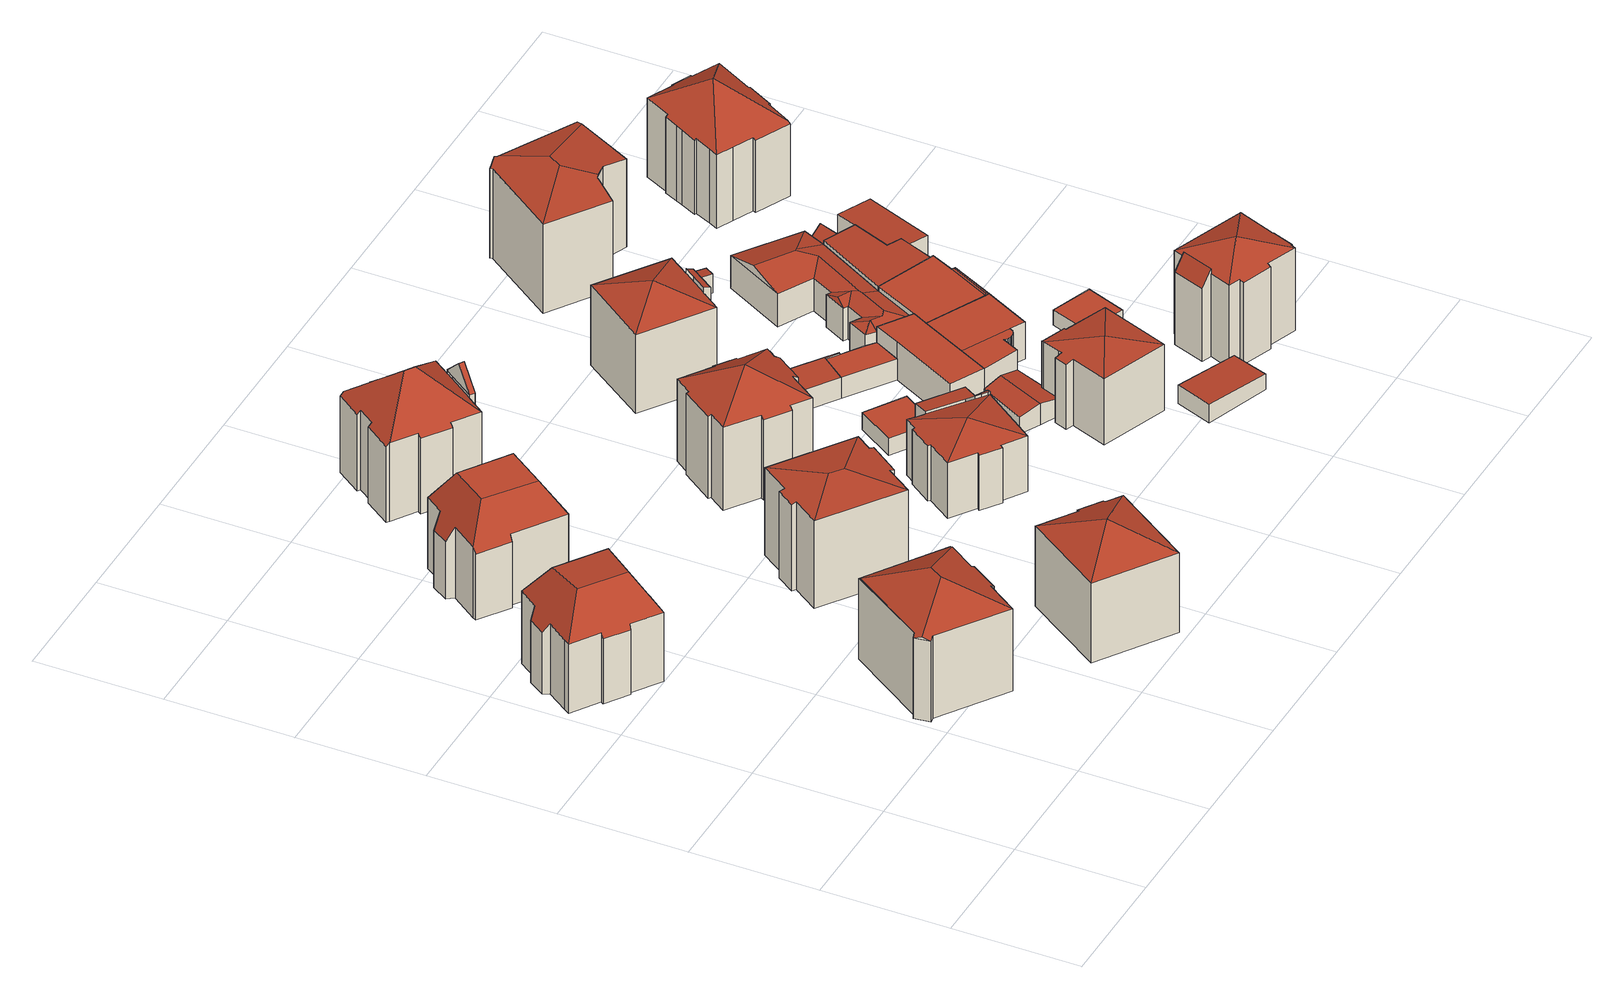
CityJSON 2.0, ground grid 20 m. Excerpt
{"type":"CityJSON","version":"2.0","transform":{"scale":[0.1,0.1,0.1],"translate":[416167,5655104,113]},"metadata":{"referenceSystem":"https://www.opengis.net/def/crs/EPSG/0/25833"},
"CityObjects":{
"building1":{"type":"Building","attributes":{"Dachtyp_tdc":"tdcCutTentRoof","Gemeindeschluessel":14612000,"Dachneigung":57.11,"QualitaetDacherkennung":47,"Geometrietyp2DReferenz":"3000","measuredHeight":17.56,"function":"31001_9998","roofType":"9999"},"geometry":[{"type":"Solid","lod":"2","boundaries":[[[[0,1,2,3]],[[1,4,5,2]],[[4,6,7,5]],[[6,8,9,7]],[[8,10,11,9]],[[10,12,13,11]],[[12,14,15,13]],[[14,16,17,15]],[[18,19,20,21]],[[19,22,23,20]],[[22,24,25,23]],[[24,26,27,25]],[[26,0,3,27]],[[16,14,12,10,8,6,28,29]],[[30,31,32,33,34,16,29,35]],[[22,19,18,36,37,30,35,38]],[[6,4,1,0,26,24,22,38,28]],[[38,35,29,28]],[[3,2,5,7,9,11,13,15,17,39,40,41,42,43,44,45,21,20,23,25,27]],[[16,34,39,17]],[[34,33,40,39]],[[33,32,41,40]],[[32,31,42,41]],[[31,30,43,42]],[[30,37,44,43]],[[37,36,45,44]],[[36,18,21,45]]]],"semantics":{"surfaces":[{"type":"WallSurface"},{"type":"RoofSurface"},{"type":"GroundSurface"}],"values":[[0,0,0,0,0,0,0,0,0,0,0,0,0,1,1,1,1,1,2,0,0,0,0,0,0,0,0]]}}]},
"building2":{"type":"Building","attributes":{"Dachtyp_tdc":"tdcFreeFormRoof","Gemeindeschluessel":14612000,"Dachneigung":26.47,"QualitaetDacherkennung":54,"Geometrietyp2DReferenz":"3000","measuredHeight":17.6,"function":"31001_9998","roofType":"5000"},"geometry":[{"type":"Solid","lod":"2","boundaries":[[[[46,47,48,49]],[[47,50,51,48]],[[50,52,53,51]],[[52,54,55,53]],[[54,56,57,55]],[[56,58,59,57]],[[58,60,61,59]],[[60,62,63,61]],[[62,64,65,63]],[[64,66,67,65]],[[66,46,49,67]],[[58,56,68,69,60]],[[70,71,46,66,72]],[[47,71,70,68,56,54,52,50]],[[68,70,72,64,62,69]],[[62,60,69]],[[47,46,71]],[[66,64,72]],[[49,48,51,53,55,57,59,61,63,65,67]]]],"semantics":{"surfaces":[{"type":"WallSurface"},{"type":"RoofSurface"},{"type":"GroundSurface"}],"values":[[0,0,0,0,0,0,0,0,0,0,0,1,1,1,1,0,0,0,2]]}}]},
"building3":{"type":"Building","attributes":{"Dachtyp_tdc":"tdcCutTentRoof","Gemeindeschluessel":14612000,"Dachneigung":60.27,"QualitaetDacherkennung":59,"Geometrietyp2DReferenz":"3000","measuredHeight":17.19,"function":"31001_9998","roofType":"9999"},"geometry":[{"type":"Solid","lod":"2","boundaries":[[[[73,74,75,76]],[[74,77,78,75]],[[77,79,80,78]],[[79,81,82,80]],[[81,83,84,82]],[[83,85,86,84]],[[85,87,88,86]],[[87,89,90,88]],[[89,91,92,90]],[[91,93,94,92]],[[93,95,96,94]],[[97,98,99,100,101,102,103,104,105,106,107,108,109,110]],[[79,77,74,73,97,110,111]],[[89,87,85,83,81,79,111,112]],[[108,113,95,93,91,89,112,109]],[[112,111,110,109]],[[96,114,115,116,117,118,119,120,121,122,123,124,125,126,76,75,78,80,82,84,86,88,90,92,94]],[[95,113,114,96]],[[113,108,115,114]],[[108,107,116,115]],[[107,106,117,116]],[[106,105,118,117]],[[105,104,119,118]],[[104,103,120,119]],[[103,102,121,120]],[[102,101,122,121]],[[101,100,123,122]],[[100,99,124,123]],[[99,98,125,124]],[[98,97,126,125]],[[97,73,76,126]]]],"semantics":{"surfaces":[{"type":"WallSurface"},{"type":"RoofSurface"},{"type":"GroundSurface"}],"values":[[0,0,0,0,0,0,0,0,0,0,0,1,1,1,1,1,2,0,0,0,0,0,0,0,0,0,0,0,0,0,0]]}}]},
"building4":{"type":"Building","attributes":{"Dachtyp_tdc":"tdcTentRoof","Gemeindeschluessel":14612000,"Dachneigung":24.85,"QualitaetDacherkennung":56,"Geometrietyp2DReferenz":"3000","measuredHeight":17.24,"function":"31001_9998","roofType":"3500"},"geometry":[{"type":"Solid","lod":"2","boundaries":[[[[127,128,129,130]],[[128,131,132,129]],[[131,133,134,132]],[[133,135,136,134]],[[135,137,138,136]],[[137,139,140,138]],[[139,141,142,140]],[[141,127,130,142]],[[141,139,137,135,133,131,143]],[[127,141,143]],[[128,127,143]],[[131,128,143]],[[130,129,132,134,136,138,140,142]]]],"semantics":{"surfaces":[{"type":"WallSurface"},{"type":"RoofSurface"},{"type":"GroundSurface"}],"values":[[0,0,0,0,0,0,0,0,1,1,1,1,2]]}}]},
"building5":{"type":"Building","attributes":{"Dachtyp_tdc":"tdcHipRoof","Gemeindeschluessel":14612000,"Dachneigung":10.06,"QualitaetDacherkennung":56,"Geometrietyp2DReferenz":"3000","measuredHeight":16.19,"function":"31001_9998","roofType":"3200"},"geometry":[{"type":"Solid","lod":"2","boundaries":[[[[144,145,146,147]],[[145,148,149,146]],[[148,150,151,149]],[[150,152,153,151]],[[152,154,155,153]],[[154,156,157,155]],[[156,158,159,157]],[[158,160,161,159]],[[160,162,163,161]],[[162,164,165,163]],[[164,166,167,165]],[[166,144,147,167]],[[152,150,148,145,144,166,168]],[[164,162,160,158,156,154,169]],[[166,164,169,168]],[[154,152,168,169]],[[147,146,149,151,153,155,157,159,161,163,165,167]]]],"semantics":{"surfaces":[{"type":"WallSurface"},{"type":"RoofSurface"},{"type":"GroundSurface"}],"values":[[0,0,0,0,0,0,0,0,0,0,0,0,1,1,1,1,2]]}}]},
"building6":{"type":"Building","attributes":{"Gemeindeschluessel":14612000,"Geometrietyp2DReferenz":"3000","function":"31001_9998","roofType":"9999"},"children":["building6-1","building6-2"]},
"building6-1":{"type":"BuildingPart","attributes":{"Dachtyp_tdc":"tdcHipRoof","Dachneigung":41.48,"QualitaetDacherkennung":50,"Geometrietyp2DReferenz":"3000","measuredHeight":19.31,"roofType":"3200"},"parents":["building6"],"geometry":[{"type":"MultiSurface","lod":"2","boundaries":[[[170,171,172,173]],[[171,174,175,172]],[[174,176,177,175]],[[176,178,179,177]],[[180,181,182,183]],[[181,184,185,182]],[[184,186,187,185]],[[186,188,189,187]],[[188,190,191,189]],[[190,192,193,191]],[[192,194,195,193]],[[194,196,197,195]],[[196,198,199,197]],[[198,200,201,199]],[[200,202,203,201]],[[202,204,205,203]],[[204,206,207,205]],[[206,208,209,207]],[[208,210,211,209]],[[210,170,173,211]],[[206,204,202,200,198,196,194,192,212]],[[181,180,178,176,174,213]],[[192,190,188,186,184,181,213,212]],[[174,171,170,210,208,206,212,213]],[[173,172,175,177,179,183,182,185,187,189,191,193,195,197,199,201,203,205,207,209,211]]],"semantics":{"surfaces":[{"type":"WallSurface"},{"type":"RoofSurface"},{"type":"GroundSurface"}],"values":[0,0,0,0,0,0,0,0,0,0,0,0,0,0,0,0,0,0,0,0,1,1,1,1,2]}}]},
"building6-2":{"type":"BuildingPart","attributes":{"Dachtyp_tdc":"tdcGableRoof","Dachneigung":45.65,"QualitaetDacherkennung":53,"Geometrietyp2DReferenz":"3000","measuredHeight":17.44,"roofType":"3100"},"parents":["building6"],"geometry":[{"type":"MultiSurface","lod":"2","boundaries":[[[214,215,216,177]],[[215,217,218,216]],[[217,219,180,183,218]],[[220,214,177,179,178]],[[221,222,223,224,225]],[[217,224,223,219]],[[215,225,224,217]],[[214,221,225,215]],[[220,222,221,214]],[[219,223,222,220]],[[177,216,218,183,179]]],"semantics":{"surfaces":[{"type":"WallSurface"},{"type":"RoofSurface"},{"type":"GroundSurface"}],"values":[0,0,0,0,1,1,0,0,0,0,2]}}]},
"building7":{"type":"Building","attributes":{"Dachtyp_tdc":"tdcTentRoof","Gemeindeschluessel":14612000,"Dachneigung":30.2,"QualitaetDacherkennung":37,"Geometrietyp2DReferenz":"3000","measuredHeight":18.15,"function":"31001_9998","roofType":"3500"},"geometry":[{"type":"Solid","lod":"2","boundaries":[[[[226,227,228,229]],[[227,230,231,228]],[[230,232,233,231]],[[232,234,235,233]],[[234,236,237,235]],[[236,238,239,237]],[[238,240,241,239]],[[240,242,243,241]],[[242,244,245,243]],[[244,246,247,245]],[[246,248,249,247]],[[248,250,251,249]],[[250,252,253,251]],[[252,254,255,253]],[[254,256,257,255]],[[256,258,259,257]],[[258,260,261,259]],[[260,262,263,261]],[[262,264,265,263]],[[264,266,267,265]],[[266,226,229,267]],[[242,240,238,236,234,232,230,268]],[[252,250,248,246,244,242,268]],[[262,260,258,256,254,252,268]],[[230,227,226,266,264,262,268]],[[229,228,231,233,235,237,239,241,243,245,247,249,251,253,255,257,259,261,263,265,267]]]],"semantics":{"surfaces":[{"type":"WallSurface"},{"type":"RoofSurface"},{"type":"GroundSurface"}],"values":[[0,0,0,0,0,0,0,0,0,0,0,0,0,0,0,0,0,0,0,0,0,1,1,1,1,2]]}}]},
"building8":{"type":"Building","attributes":{"Gemeindeschluessel":14612000,"Geometrietyp2DReferenz":"3000","function":"31001_9998","roofType":"9999"},"children":["building8-1","building8-2"]},
"building8-1":{"type":"BuildingPart","attributes":{"Dachtyp_tdc":"tdcTentRoof","Dachneigung":16.49,"QualitaetDacherkennung":78,"Geometrietyp2DReferenz":"3000","measuredHeight":11.41,"roofType":"3500"},"parents":["building8"],"geometry":[{"type":"MultiSurface","lod":"2","boundaries":[[[269,270,271,272]],[[270,273,274,271]],[[273,275,276,274]],[[275,277,278,276]],[[277,279,280,278]],[[279,281,282,280]],[[281,283,284,282]],[[283,285,286,284]],[[285,287,288,286]],[[287,289,290,288]],[[289,291,292,290]],[[291,293,294,292]],[[293,295,296,294]],[[295,297,298,296]],[[270,269,299]],[[281,279,277,275,273,270,299]],[[291,289,287,285,283,281,299]],[[269,297,295,293,291,299]],[[298,272,271,274,276,278,280,282,284,286,288,290,292,294,296]]],"semantics":{"surfaces":[{"type":"WallSurface"},{"type":"RoofSurface"},{"type":"GroundSurface"}],"values":[0,0,0,0,0,0,0,0,0,0,0,0,0,0,1,1,1,1,2]}}]},
"building8-2":{"type":"BuildingPart","attributes":{"Dachtyp_tdc":"tdcPolyFlatRoof","Dachneigung":6.58,"QualitaetDacherkennung":65,"Geometrietyp2DReferenz":"3000","measuredHeight":9.98,"roofType":"2100"},"parents":["building8"],"geometry":[{"type":"MultiSurface","lod":"2","boundaries":[[[300,301,302,298,297]],[[301,303,304,302]],[[303,305,306,304]],[[305,307,308,306]],[[307,309,310,308]],[[309,311,312,310]],[[311,313,269,272,312]],[[313,311,309,307,305,303,301,300]],[[298,302,304,306,308,310,312,272]]],"semantics":{"surfaces":[{"type":"WallSurface"},{"type":"RoofSurface"},{"type":"GroundSurface"}],"values":[0,0,0,0,0,0,0,1,2]}}]},
"building9":{"type":"Building","attributes":{"Dachtyp_tdc":"tdcPolyFlatRoof","Gemeindeschluessel":14612000,"Dachneigung":0,"QualitaetDacherkennung":70,"Geometrietyp2DReferenz":"3000","measuredHeight":2.92,"function":"31001_9998","roofType":"1000"},"geometry":[{"type":"Solid","lod":"2","boundaries":[[[[314,315,316,317]],[[315,318,319,316]],[[318,320,321,319]],[[320,314,317,321]],[[320,318,315,314]],[[317,316,319,321]]]],"semantics":{"surfaces":[{"type":"WallSurface"},{"type":"RoofSurface"},{"type":"GroundSurface"}],"values":[[0,0,0,0,1,2]]}}]},
"building10":{"type":"Building","attributes":{"Gemeindeschluessel":14612000,"Geometrietyp2DReferenz":"3000","function":"31001_9998","roofType":"9999"},"children":["building10-1","building10-2"]},
"building10-1":{"type":"BuildingPart","attributes":{"Dachtyp_tdc":"tdcPolyFlatRoof","Dachneigung":22.2,"QualitaetDacherkennung":23,"Geometrietyp2DReferenz":"3000","measuredHeight":14.51,"roofType":"2100"},"parents":["building10"],"geometry":[{"type":"MultiSurface","lod":"2","boundaries":[[[322,323,324]],[[322,325,326,323]],[[325,327,328,326]],[[327,329,330,331,328]],[[329,327,325,322]],[[323,326,328,331]]],"semantics":{"surfaces":[{"type":"WallSurface"},{"type":"RoofSurface"},{"type":"GroundSurface"}],"values":[0,0,0,0,1,2]}}]},
"building10-2":{"type":"BuildingPart","attributes":{"Dachtyp_tdc":"tdcTentRoof","Dachneigung":23.55,"QualitaetDacherkennung":54,"Geometrietyp2DReferenz":"3000","measuredHeight":16.29,"roofType":"3500"},"parents":["building10"],"geometry":[{"type":"MultiSurface","lod":"2","boundaries":[[[332,333,334,335]],[[333,336,337,334]],[[336,338,339,337]],[[338,324,323,339]],[[330,332,335,331]],[[338,336,340]],[[332,330,324,338,340]],[[333,332,340]],[[336,333,340]],[[335,334,337,339,323,331]]],"semantics":{"surfaces":[{"type":"WallSurface"},{"type":"RoofSurface"},{"type":"GroundSurface"}],"values":[0,0,0,0,0,1,1,1,1,2]}}]},
"building11":{"type":"Building","attributes":{"Dachtyp_tdc":"tdcPolyFlatRoof","Gemeindeschluessel":14612000,"Dachneigung":3.25,"QualitaetDacherkennung":73,"Geometrietyp2DReferenz":"3000","measuredHeight":3.85,"function":"31001_9998","roofType":"2100"},"geometry":[{"type":"Solid","lod":"2","boundaries":[[[[341,342,343,344]],[[342,345,346,343]],[[345,347,348,346]],[[347,349,350,348]],[[349,351,352,350]],[[351,353,354,352]],[[353,355,356,354]],[[355,357,358,356]],[[357,341,344,358]],[[357,355,353,351,349,347,345,342,341]],[[344,343,346,348,350,352,354,356,358]]]],"semantics":{"surfaces":[{"type":"WallSurface"},{"type":"RoofSurface"},{"type":"GroundSurface"}],"values":[[0,0,0,0,0,0,0,0,0,1,2]]}}]},
"building12":{"type":"Building","attributes":{"Dachtyp_tdc":"tdcGableRoof","Gemeindeschluessel":14612000,"Dachneigung":11.33,"QualitaetDacherkennung":70,"Geometrietyp2DReferenz":"3000","measuredHeight":3.63,"function":"31001_9998","roofType":"3100"},"geometry":[{"type":"Solid","lod":"2","boundaries":[[[[359,360,361,362]],[[360,363,364,361]],[[363,365,366,364]],[[359,367,368,369,370,365]],[[365,363,360,359]],[[366,371,372,373,374,362,361,364]],[[365,370,371,366]],[[370,369,372,371]],[[369,368,373,372]],[[368,367,374,373]],[[367,359,362,374]]]],"semantics":{"surfaces":[{"type":"WallSurface"},{"type":"RoofSurface"},{"type":"GroundSurface"}],"values":[[0,0,0,1,1,2,0,0,0,0,0]]}}]},
"building13":{"type":"Building","attributes":{"Dachtyp_tdc":"tdcTentRoof","Gemeindeschluessel":14612000,"Dachneigung":11.86,"QualitaetDacherkennung":83,"Geometrietyp2DReferenz":"3000","measuredHeight":12.43,"function":"31001_9998","roofType":"3500"},"geometry":[{"type":"Solid","lod":"2","boundaries":[[[[375,376,377,378]],[[376,379,380,377]],[[379,381,382,380]],[[381,383,384,382]],[[383,385,386,384]],[[385,387,388,386]],[[387,389,390,388]],[[389,391,392,390]],[[391,393,394,392]],[[393,395,396,394]],[[395,397,398,396]],[[397,399,400,398]],[[399,375,378,400]],[[375,399,401]],[[387,385,383,381,379,376,375,401]],[[397,395,393,391,389,387,401]],[[399,397,401]],[[378,377,380,382,384,386,388,390,392,394,396,398,400]]]],"semantics":{"surfaces":[{"type":"WallSurface"},{"type":"RoofSurface"},{"type":"GroundSurface"}],"values":[[0,0,0,0,0,0,0,0,0,0,0,0,0,1,1,1,1,2]]}}]},
"building14":{"type":"Building","attributes":{"Dachtyp_tdc":"tdcPolyFlatRoof","Gemeindeschluessel":14612000,"Dachneigung":2.63,"QualitaetDacherkennung":73,"Geometrietyp2DReferenz":"3000","measuredHeight":3.8,"function":"31001_9998","roofType":"2100"},"geometry":[{"type":"Solid","lod":"2","boundaries":[[[[341,402,358,344]],[[402,403,356,358]],[[403,404,405,356]],[[404,406,407,405]],[[406,408,409,407]],[[408,341,344,409]],[[408,406,404,403,402,341]],[[344,358,356,405,407,409]]]],"semantics":{"surfaces":[{"type":"WallSurface"},{"type":"RoofSurface"},{"type":"GroundSurface"}],"values":[[0,0,0,0,0,0,1,2]]}}]},
"building15":{"type":"Building","attributes":{"Dachtyp_tdc":"tdcPolyFlatRoof","Gemeindeschluessel":14612000,"Dachneigung":0,"QualitaetDacherkennung":72,"Geometrietyp2DReferenz":"3000","measuredHeight":6.47,"function":"31001_9998","roofType":"1000"},"geometry":[{"type":"Solid","lod":"2","boundaries":[[[[410,411,412,364]],[[411,413,409,412]],[[413,414,407,409]],[[414,415,416,407]],[[415,417,418,416]],[[417,410,364,418]],[[417,415,414,413,411,410]],[[364,412,409,407,416,418]]]],"semantics":{"surfaces":[{"type":"WallSurface"},{"type":"RoofSurface"},{"type":"GroundSurface"}],"values":[[0,0,0,0,0,0,1,2]]}}]},
"building16":{"type":"Building","attributes":{"Dachtyp_tdc":"tdcPolyFlatRoof","Gemeindeschluessel":14612000,"Dachneigung":2.76,"QualitaetDacherkennung":61,"Geometrietyp2DReferenz":"3000","measuredHeight":3.12,"function":"31001_9998","roofType":"2100"},"geometry":[{"type":"Solid","lod":"2","boundaries":[[[[419,420,421,422]],[[420,423,424,421]],[[423,425,426,424]],[[425,419,422,426]],[[425,423,420,419]],[[422,421,424,426]]]],"semantics":{"surfaces":[{"type":"WallSurface"},{"type":"RoofSurface"},{"type":"GroundSurface"}],"values":[[0,0,0,0,1,2]]}}]},
"building17":{"type":"Building","attributes":{"Gemeindeschluessel":14612000,"Geometrietyp2DReferenz":"3000","function":"31001_9998","roofType":"9999"},"children":["building17-1","building17-2"]},
"building17-1":{"type":"BuildingPart","attributes":{"Dachtyp_tdc":"tdcPolyFlatRoof","Dachneigung":0,"QualitaetDacherkennung":68,"Geometrietyp2DReferenz":"3000","measuredHeight":6.37,"roofType":"1000"},"parents":["building17"],"geometry":[{"type":"MultiSurface","lod":"2","boundaries":[[[427,428,429,430]],[[428,431,432,429]],[[433,434,435,436]],[[434,427,430,435]],[[434,433,431,428,427]],[[430,429,432,436,435]]],"semantics":{"surfaces":[{"type":"WallSurface"},{"type":"RoofSurface"},{"type":"GroundSurface"}],"values":[0,0,0,0,1,2]}}]},
"building17-2":{"type":"BuildingPart","attributes":{"Dachtyp_tdc":"tdcPolyFlatRoof","Dachneigung":0,"QualitaetDacherkennung":71,"Geometrietyp2DReferenz":"3000","measuredHeight":6.37,"roofType":"1000"},"parents":["building17"],"geometry":[{"type":"MultiSurface","lod":"2","boundaries":[[[437,433,436,438]],[[431,439,440,432]],[[439,441,442,440]],[[441,443,444,442]],[[443,445,446,444]],[[445,447,448,446]],[[447,449,450,448]],[[449,451,452,450]],[[451,453,454,452]],[[453,455,456,454]],[[455,457,458,456]],[[457,459,460,458]],[[459,461,462,460]],[[461,463,464,462]],[[463,437,438,464]],[[463,461,459,457,455,453,451,449,447,445,443,441,439,431,433,437]],[[438,436,432,440,442,444,446,448,450,452,454,456,458,460,462,464]]],"semantics":{"surfaces":[{"type":"WallSurface"},{"type":"RoofSurface"},{"type":"GroundSurface"}],"values":[0,0,0,0,0,0,0,0,0,0,0,0,0,0,0,1,2]}}]},
"building18":{"type":"Building","attributes":{"Dachtyp_tdc":"tdcPolyFlatRoof","Gemeindeschluessel":14612000,"Dachneigung":9.68,"QualitaetDacherkennung":78,"Geometrietyp2DReferenz":"3000","measuredHeight":3.26,"function":"31001_9998","roofType":"2100"},"geometry":[{"type":"Solid","lod":"2","boundaries":[[[[465,466,467,468]],[[466,469,470,467]],[[469,471,472,470]],[[471,473,474,472]],[[473,475,476,474]],[[475,465,468,476]],[[475,473,471,469,466,465]],[[468,467,470,472,474,476]]]],"semantics":{"surfaces":[{"type":"WallSurface"},{"type":"RoofSurface"},{"type":"GroundSurface"}],"values":[[0,0,0,0,0,0,1,2]]}}]},
"building19":{"type":"Building","attributes":{"Gemeindeschluessel":14612000,"Geometrietyp2DReferenz":"3000","function":"31001_9998","roofType":"9999"},"children":["building19-1","building19-2"]},
"building19-1":{"type":"BuildingPart","attributes":{"Dachtyp_tdc":"tdcFreeFormRoof","Dachneigung":26.31,"QualitaetDacherkennung":34,"Geometrietyp2DReferenz":"3000","measuredHeight":6.72,"roofType":"5000"},"parents":["building19"],"geometry":[{"type":"MultiSurface","lod":"2","boundaries":[[[477,478,479,480]],[[478,427,481,479]],[[427,482,483,481]],[[484,478,477]],[[485,482,427]],[[484,485,427,478]],[[485,484,477,482]],[[480,479,481,483]]],"semantics":{"surfaces":[{"type":"WallSurface"},{"type":"RoofSurface"},{"type":"GroundSurface"}],"values":[0,0,0,1,1,1,1,2]}}]},
"building19-2":{"type":"BuildingPart","attributes":{"Dachtyp_tdc":"tdcPolyFlatRoof","Dachneigung":0,"QualitaetDacherkennung":77,"Geometrietyp2DReferenz":"3000","measuredHeight":6.63,"roofType":"1000"},"parents":["building19"],"geometry":[{"type":"MultiSurface","lod":"2","boundaries":[[[486,487,488,489]],[[487,477,480,488]],[[434,490,483,482]],[[434,491,492,490]],[[491,486,489,492]],[[491,434,482,477,487,486]],[[489,488,480,483,490,492]]],"semantics":{"surfaces":[{"type":"WallSurface"},{"type":"RoofSurface"},{"type":"GroundSurface"}],"values":[0,0,0,0,0,1,2]}}]},
"building20":{"type":"Building","attributes":{"Dachtyp_tdc":"tdcFreeFormRoof","Gemeindeschluessel":14612000,"Dachneigung":16.51,"QualitaetDacherkennung":25,"Geometrietyp2DReferenz":"3000","measuredHeight":7.26,"function":"31001_9998","roofType":"5000"},"geometry":[{"type":"Solid","lod":"2","boundaries":[[[[493,494,495,405]],[[494,496,497,495]],[[496,498,499,497]],[[498,500,501,499]],[[500,502,503,501]],[[502,504,505,503]],[[504,506,507,505]],[[506,508,509,507]],[[508,510,511,509]],[[510,512,513,511]],[[512,514,515,513]],[[514,516,517,515]],[[518,519,520,508,506]],[[521,518,506,504]],[[522,523,521,504,502]],[[522,502,500]],[[523,522,500,498]],[[524,525,526,521,523,498,496]],[[527,528,524,496,494]],[[527,494,493]],[[528,527,493,529]],[[405,495,497,499,501,503,505,507,509,511,513,515,517,416,407]],[[516,530,416,517]],[[530,529,407,416]],[[529,493,405,407]],[[525,524,528,529,530]],[[526,525,530,516]],[[531,519,518,521,526,516,514]],[[531,514,512]],[[520,519,531,512,510]],[[520,510,508]]]],"semantics":{"surfaces":[{"type":"WallSurface"},{"type":"RoofSurface"},{"type":"GroundSurface"}],"values":[[0,0,0,0,0,0,0,0,0,0,0,0,1,1,1,1,1,1,1,1,1,2,0,0,0,1,1,1,1,1,0]]}}]},
"building21":{"type":"Building","attributes":{"Dachtyp_tdc":"tdcPolyFlatRoof","Gemeindeschluessel":14612000,"Dachneigung":8.29,"QualitaetDacherkennung":64,"Geometrietyp2DReferenz":"3000","measuredHeight":3.23,"function":"31001_9998","roofType":"2100"},"geometry":[{"type":"Solid","lod":"2","boundaries":[[[[532,533,534,535]],[[533,536,537,534]],[[536,475,476,537]],[[475,473,474,476]],[[473,538,539,474]],[[538,540,541,539]],[[540,532,535,541]],[[540,538,473,475,536,533,532]],[[535,534,537,476,474,539,541]]]],"semantics":{"surfaces":[{"type":"WallSurface"},{"type":"RoofSurface"},{"type":"GroundSurface"}],"values":[[0,0,0,0,0,0,0,1,2]]}}]},
"building22":{"type":"Building","attributes":{"Dachtyp_tdc":"tdcPolyFlatRoof","Gemeindeschluessel":14612000,"Dachneigung":8.17,"QualitaetDacherkennung":54,"Geometrietyp2DReferenz":"3000","measuredHeight":3.24,"function":"31001_9998","roofType":"2100"},"geometry":[{"type":"Solid","lod":"2","boundaries":[[[[542,543,544,545]],[[543,532,535,544]],[[532,540,541,535]],[[540,542,545,541]],[[540,532,543,542]],[[545,544,535,541]]]],"semantics":{"surfaces":[{"type":"WallSurface"},{"type":"RoofSurface"},{"type":"GroundSurface"}],"values":[[0,0,0,0,1,2]]}}]},
"building23":{"type":"Building","attributes":{"Dachtyp_tdc":"tdcPolyFlatRoof","Gemeindeschluessel":14612000,"Dachneigung":0,"QualitaetDacherkennung":86,"Geometrietyp2DReferenz":"3000","measuredHeight":2.6,"function":"31001_9998","roofType":"1000"},"geometry":[{"type":"Solid","lod":"2","boundaries":[[[[546,547,548,549]],[[547,550,551,548]],[[550,552,553,551]],[[552,546,549,553]],[[552,550,547,546]],[[549,548,551,553]]]],"semantics":{"surfaces":[{"type":"WallSurface"},{"type":"RoofSurface"},{"type":"GroundSurface"}],"values":[[0,0,0,0,1,2]]}}]},
"building24":{"type":"Building","attributes":{"Gemeindeschluessel":14612000,"Geometrietyp2DReferenz":"3000","function":"31001_9998","roofType":"9999"},"children":["building24-1","building24-2"]},
"building24-1":{"type":"BuildingPart","attributes":{"Dachtyp_tdc":"tdcTentRoof","Dachneigung":21.82,"QualitaetDacherkennung":60,"Geometrietyp2DReferenz":"3000","measuredHeight":16.56,"roofType":"3500"},"parents":["building24"],"geometry":[{"type":"MultiSurface","lod":"2","boundaries":[[[554,555,556,557]],[[555,558,559,556]],[[558,560,561,559]],[[560,562,563,561]],[[562,564,565,563]],[[564,566,567,565]],[[566,568,569,567]],[[568,570,571,569]],[[570,572,573,571]],[[572,574,575,573]],[[574,576,577,575]],[[576,578,579,577]],[[580,554,557,581]],[[555,554,582]],[[566,564,562,560,558,555,582]],[[576,574,572,570,568,566,582]],[[554,580,578,576,582]],[[557,556,559,561,563,565,567,569,571,573,575,577,579,581]]],"semantics":{"surfaces":[{"type":"WallSurface"},{"type":"RoofSurface"},{"type":"GroundSurface"}],"values":[0,0,0,0,0,0,0,0,0,0,0,0,0,1,1,1,1,2]}}]},
"building24-2":{"type":"BuildingPart","attributes":{"Dachtyp_tdc":"tdcPolyFlatRoof","Dachneigung":59.15,"QualitaetDacherkennung":42,"Geometrietyp2DReferenz":"3000","measuredHeight":15.06,"roofType":"2100"},"parents":["building24"],"geometry":[{"type":"MultiSurface","lod":"2","boundaries":[[[583,584,585,579,578]],[[584,586,587,585]],[[586,588,580,581,587]],[[588,586,584,583]],[[579,585,587,581]]],"semantics":{"surfaces":[{"type":"WallSurface"},{"type":"RoofSurface"},{"type":"GroundSurface"}],"values":[0,0,0,1,2]}}]},
"building25":{"type":"Building","attributes":{"Dachtyp_tdc":"tdcPolyFlatRoof","Gemeindeschluessel":14612000,"Dachneigung":3.02,"QualitaetDacherkennung":72,"Geometrietyp2DReferenz":"3000","measuredHeight":6.97,"function":"31001_9998","roofType":"2100"},"geometry":[{"type":"Solid","lod":"2","boundaries":[[[[486,589,590,591]],[[589,592,593,590]],[[592,594,595,593]],[[594,596,597,595]],[[596,598,599,597]],[[598,600,601,599]],[[600,486,591,601]],[[600,598,596,594,592,589,486]],[[591,590,593,595,597,599,601]]]],"semantics":{"surfaces":[{"type":"WallSurface"},{"type":"RoofSurface"},{"type":"GroundSurface"}],"values":[[0,0,0,0,0,0,0,1,2]]}}]},
"building26":{"type":"Building","attributes":{"Dachtyp_tdc":"tdcFreeFormRoof","Gemeindeschluessel":14612000,"Dachneigung":13.72,"QualitaetDacherkennung":47,"Geometrietyp2DReferenz":"3000","measuredHeight":17.08,"function":"31001_9998","roofType":"5000"},"geometry":[{"type":"Solid","lod":"2","boundaries":[[[[602,603,604,605]],[[603,606,607,604]],[[606,608,609,607]],[[608,610,611,609]],[[610,612,613,611]],[[612,614,615,613]],[[614,616,617,615]],[[616,618,619,617]],[[618,620,621,619]],[[620,602,605,621]],[[622,623,610,624]],[[616,625,626,627,620,618]],[[626,622,624,608,606,603,602,627]],[[614,612,623,622,626,625]],[[612,610,623]],[[610,608,624]],[[616,614,625]],[[602,620,627]],[[605,604,607,609,611,613,615,617,619,621]]]],"semantics":{"surfaces":[{"type":"WallSurface"},{"type":"RoofSurface"},{"type":"GroundSurface"}],"values":[[0,0,0,0,0,0,0,0,0,0,1,1,1,1,0,0,0,0,2]]}}]},
"building27":{"type":"Building","attributes":{"Dachtyp_tdc":"tdcPolyFlatRoof","Gemeindeschluessel":14612000,"Dachneigung":4.05,"QualitaetDacherkennung":52,"Geometrietyp2DReferenz":"3000","measuredHeight":2.92,"function":"31001_9998","roofType":"2100"},"geometry":[{"type":"Solid","lod":"2","boundaries":[[[[628,629,630,631]],[[629,632,633,630]],[[632,634,635,633]],[[634,636,637,635]],[[636,628,631,637]],[[636,634,632,629,628]],[[631,630,633,635,637]]]],"semantics":{"surfaces":[{"type":"WallSurface"},{"type":"RoofSurface"},{"type":"GroundSurface"}],"values":[[0,0,0,0,0,1,2]]}}]},
"building28":{"type":"Building","attributes":{"Dachtyp_tdc":"tdcPolyFlatRoof","Gemeindeschluessel":14612000,"Dachneigung":4.96,"QualitaetDacherkennung":75,"Geometrietyp2DReferenz":"3000","measuredHeight":6.51,"function":"31001_9998","roofType":"2100"},"geometry":[{"type":"Solid","lod":"2","boundaries":[[[[638,639,640,641]],[[638,642,643,644,645,646,639]],[[640,647,648,649,650,651,641]],[[642,638,641,651]],[[639,646,647,640]],[[646,645,648,647]],[[645,644,649,648]],[[644,643,650,649]],[[643,642,651,650]]]],"semantics":{"surfaces":[{"type":"WallSurface"},{"type":"RoofSurface"},{"type":"GroundSurface"}],"values":[[0,1,2,0,0,0,0,0,0]]}}]},
"building29":{"type":"Building","attributes":{"Dachtyp_tdc":"tdcTentRoof","Gemeindeschluessel":14612000,"Dachneigung":31.24,"QualitaetDacherkennung":53,"Geometrietyp2DReferenz":"3000","measuredHeight":17.84,"function":"31001_9998","roofType":"3500"},"geometry":[{"type":"Solid","lod":"2","boundaries":[[[[652,653,654,655]],[[653,656,657,654]],[[656,658,659,657]],[[658,660,661,659]],[[660,662,663,661]],[[662,664,665,663]],[[664,666,667,665]],[[666,668,669,667]],[[670,652,655,671]],[[672,673,668,666,664,662,674]],[[675,676,677,678,679,680,672,674]],[[681,682,683,684,685,675,674]],[[662,660,658,656,653,652,670,686,681,674]],[[655,654,657,659,661,663,665,667,669,687,688,689,690,691,692,693,694,695,696,697,698,699,700,671]],[[668,673,687,669]],[[673,672,688,687]],[[672,680,689,688]],[[680,679,690,689]],[[679,678,691,690]],[[678,677,692,691]],[[677,676,693,692]],[[676,675,694,693]],[[675,685,695,694]],[[685,684,696,695]],[[684,683,697,696]],[[683,682,698,697]],[[682,681,699,698]],[[681,686,700,699]],[[686,670,671,700]]]],"semantics":{"surfaces":[{"type":"WallSurface"},{"type":"RoofSurface"},{"type":"GroundSurface"}],"values":[[0,0,0,0,0,0,0,0,0,1,1,1,1,2,0,0,0,0,0,0,0,0,0,0,0,0,0,0,0]]}}]}
},
"vertices":[
[31,735,118],[48,761,119],[48,761,13],[31,735,13],[61,761,135],[61,761,13],[82,791,137],[82,791,13],[107,774,137],[107,774,13],[110,779,127],[110,779,13],[166,741,127],[166,741,13],[162,735,137],[162,735,13],[205,705,137],[205,705,13],[47,650,124],[50,654,131],[50,654,13],[47,650,13],[7,683,131],[7,683,13],[13,692,131],[13,692,13],[36,725,133],[36,725,13],[90,748,186],[162,698,186],[130,598,131],[153,630,133],[157,628,125],[185,668,127],[181,671,135],[123,648,189],[83,625,124],[86,628,131],[57,694,189],[181,671,13],[185,668,13],[157,628,13],[153,630,13],[130,598,13],[86,628,13],[83,625,13],
[410,297,154],[379,250,156],[379,250,16],[410,297,16],[383,247,154],[383,247,16],[354,203,154],[354,203,16],[350,206,156],[350,206,16],[316,156,156],[316,156,16],[211,227,157],[211,227,16],[203,225,154],[203,225,16],[199,251,154],[199,251,16],[206,253,157],[206,253,16],[289,378,154],[289,378,16],[296,255,192],[201,238,159],[310,277,192],[408,293,156],[286,374,157],
[192,862,137],[188,857,128],[188,857,15],[192,862,15],[141,890,127],[141,890,15],[144,895,136],[144,895,15],[174,937,136],[174,937,15],[166,948,113],[166,948,15],[183,974,113],[183,974,15],[199,972,136],[199,972,15],[219,1001,136],[219,1001,15],[241,985,136],[241,985,15],[245,990,125],[245,990,15],[302,950,127],[302,950,15],[266,809,139],[288,842,139],[296,836,124],[301,843,124],[303,847,124],[305,850,124],[310,855,124],[312,859,124],[314,862,124],[325,877,124],[317,882,139],[340,915,139],[300,910,187],[259,851,187],[187,904,187],[226,960,187],[298,945,138],[298,945,15],[340,915,15],[317,882,15],[325,877,15],[314,862,15],[312,859,15],[310,855,15],[305,850,15],[303,847,15],[301,843,15],[296,836,15],[288,842,15],[266,809,15],
[536,9,152],[420,87,152],[420,87,16],[536,9,16],[504,213,153],[504,213,16],[562,174,153],[562,174,16],[566,179,150],[566,179,16],[600,156,150],[600,156,16],[597,151,153],[597,151,16],[620,135,153],[620,135,16],[520,111,188],
[551,489,165],[557,485,163],[557,485,15],[551,489,15],[523,437,163],[523,437,15],[517,441,165],[517,441,15],[488,399,165],[488,399,15],[368,484,165],[368,484,15],[396,525,165],[396,525,15],[390,529,163],[390,529,15],[410,558,163],[410,558,15],[417,553,165],[417,553,15],[448,598,165],[448,598,15],[568,514,165],[568,514,15],[480,492,177],[459,507,177],
[451,1152,146],[448,1147,151],[448,1147,15],[451,1152,15],[487,1119,151],[487,1119,15],[468,1091,151],[468,1091,15],[468,1092,151],[468,1092,15],[431,1040,150],[412,1012,149],[412,1012,15],[431,1040,15],[372,1040,149],[372,1040,15],[368,1035,144],[368,1035,15],[327,1064,144],[327,1064,15],[330,1069,149],[330,1069,15],[293,1095,149],[293,1095,15],[289,1098,144],[289,1098,15],[318,1140,145],[318,1140,15],[323,1137,150],[323,1137,15],[340,1162,151],[340,1162,15],[336,1165,145],[336,1165,15],[364,1205,146],[364,1205,15],[369,1202,151],[369,1202,15],[406,1176,151],[406,1176,15],[410,1182,146],[410,1182,15],[380,1115,208],[395,1105,208],
[468,1091,156],[474,1087,156],[474,1087,15],[438,1035,156],[438,1035,15],[431,1040,156],[468,1092,156],[468,1091,158],[468,1092,158],[450,1066,189],[457,1061,189],[474,1087,158],
[671,750,152],[667,745,156],[667,745,15],[671,750,15],[705,719,156],[705,719,15],[700,711,156],[700,711,15],[694,703,156],[694,703,15],[701,698,150],[701,698,15],[672,656,150],[672,656,15],[664,662,156],[664,662,15],[631,614,156],[631,614,15],[602,634,156],[602,634,15],[598,629,152],[598,629,15],[561,655,152],[561,655,15],[564,660,156],[564,660,15],[515,694,157],[515,694,15],[535,722,157],[535,722,15],[531,725,154],[531,725,15],[567,776,154],[567,776,15],[570,773,156],[570,773,15],[589,800,156],[589,800,15],[638,766,156],[638,766,15],[641,771,153],[641,771,15],[610,707,197],
[797,424,112],[734,336,112],[734,336,17],[797,424,17],[699,360,112],[699,360,17],[696,356,111],[696,356,17],[666,377,111],[666,377,17],[669,381,112],[669,381,17],[631,408,112],[631,408,17],[658,447,112],[658,447,17],[655,450,111],[655,450,17],[680,486,111],[680,486,17],[683,484,112],[683,484,17],[696,502,112],[696,502,17],[706,495,112],[706,495,17],[705,494,112],[705,494,17],[718,485,112],[718,485,17],[714,418,131],
[718,485,116],[733,507,113],[733,507,17],[797,462,113],[797,462,17],[781,440,116],[781,440,17],[790,434,116],[790,434,17],[790,435,116],[790,435,17],[800,429,116],[800,429,17],[797,424,117],
[828,566,42],[790,507,42],[790,507,13],[828,566,13],[730,546,42],[730,546,13],[768,605,42],[768,605,13],
[817,897,160],[817,897,15],[817,897,151],[826,891,155],[826,891,15],[797,850,156],[797,850,15],[788,856,160],[788,856,151],[788,856,15],
[767,826,150],[662,899,150],[662,899,15],[767,826,15],[735,1003,152],[735,1003,15],[839,930,152],[839,930,15],[751,915,178],
[817,661,50],[770,694,50],[770,694,14],[817,661,14],[767,705,50],[767,705,14],[789,737,53],[789,737,14],[788,737,53],[788,737,14],[790,740,53],[790,740,14],[864,687,53],[864,687,14],[862,685,53],[862,685,14],[844,698,53],[844,698,14],
[882,389,51],[851,405,43],[851,405,14],[882,389,14],[887,477,44],[887,477,14],[916,466,51],[916,466,14],[912,375,44],[924,407,44],[927,405,44],[946,455,44],[946,455,14],[927,405,14],[924,407,14],[912,375,14],
[881,291,126],[902,348,126],[902,348,13],[881,291,13],[890,353,123],[890,353,13],[898,374,123],[898,374,13],[910,370,126],[910,370,13],[912,375,125],[912,375,13],[922,403,125],[922,403,13],[924,407,124],[924,407,13],[927,405,124],[927,405,13],[963,392,124],[963,392,13],[962,388,125],[962,388,13],[1030,362,125],[1030,362,13],[988,251,126],[988,251,13],[955,326,138],
[844,698,52],[862,685,52],[895,662,52],[895,662,14],[909,651,52],[909,651,14],[889,610,50],[889,610,14],
[887,477,79],[835,503,79],[835,503,14],[889,610,79],[909,651,79],[958,618,79],[958,618,14],[946,595,79],[946,595,14],
[1092,147,39],[989,183,45],[989,183,13],[1092,147,13],[1010,241,45],[1010,241,13],[1112,205,39],[1112,205,13],
[1045,546,78],[1008,473,78],[1008,473,15],[1045,546,15],[986,485,78],[986,485,15],[910,523,78],[946,595,78],[946,595,15],[910,523,15],
[887,477,78],[887,477,15],[984,482,78],[984,482,15],[983,480,78],[983,480,15],[981,479,78],[981,479,15],[978,477,78],[978,477,15],[976,476,78],[976,476,15],[973,476,78],[973,476,15],[971,476,78],[971,476,15],[968,476,78],[968,476,15],[966,477,78],[966,477,15],[963,478,78],[963,478,15],[961,480,78],[961,480,15],[959,482,78],[959,482,15],[946,455,78],[946,455,15],
[911,956,48],[854,998,48],[854,998,16],[911,956,16],[876,1030,41],[876,1030,16],[954,974,41],[954,974,16],[947,964,44],[947,964,16],[930,976,44],[930,976,16],
[1073,617,78],[1079,614,78],[1079,614,12],[1073,617,12],[1045,546,12],[1039,548,78],[1039,548,12],[1074,612,79],[1043,550,79],
[994,690,78],[1090,653,78],[1090,653,12],[994,690,12],[946,595,12],[958,618,78],[958,618,12],
[895,662,70],[912,694,70],[912,694,14],[929,684,70],[929,684,14],[944,712,70],[944,712,14],[937,716,70],[937,716,14],[956,751,70],[956,751,14],[963,747,70],[963,747,14],[981,782,70],[981,782,14],[927,811,70],[927,811,14],[979,908,70],[979,908,14],[1073,841,70],[1073,841,14],[1057,804,70],[1057,804,14],[994,690,70],[994,690,14],[1019,794,79],[1010,824,85],[953,860,86],[974,710,78],[950,731,76],[971,720,76],[938,657,76],[947,659,78],[970,703,78],[920,667,76],[921,667,76],[909,651,70],[958,618,70],[1015,825,84],
[938,937,48],[926,945,48],[926,945,16],[938,937,16],[913,955,48],[913,955,16],[954,958,44],[954,958,16],[951,954,45],[951,954,16],
[968,940,45],[956,924,48],[956,924,16],[968,940,16],
[1160,449,40],[1137,387,40],[1137,387,14],[1160,449,14],[1073,411,40],[1073,411,14],[1096,473,40],[1096,473,14],
[1150,315,157],[1268,271,157],[1268,271,15],[1150,315,15],[1245,211,157],[1245,211,15],[1246,210,157],[1246,210,15],[1233,175,157],[1233,175,15],[1231,176,157],[1231,176,15],[1228,168,157],[1228,168,15],[1179,186,157],[1179,186,15],[1176,180,155],[1176,180,15],[1127,198,155],[1127,198,15],[1130,205,157],[1130,205,15],[1111,212,157],[1111,212,15],[1124,246,157],[1124,246,15],[1143,297,157],[1143,297,15],[1188,239,180],
[1124,246,165],[1109,252,139],[1109,252,15],[1128,303,139],[1128,303,15],[1143,297,165],
[1057,804,77],[1057,804,8],[994,690,8],[1112,783,74],[1112,783,8],[1089,723,74],[1089,723,8],[1113,713,72],[1113,713,8],[1108,699,72],[1108,699,8],[1090,653,72],[1090,653,8],
[895,1230,169],[894,1234,168],[894,1234,16],[895,1230,16],[918,1239,172],[918,1239,16],[919,1235,173],[919,1235,16],[1045,1174,167],[1045,1174,16],[998,1076,167],[998,1076,16],[959,1093,175],[959,1093,16],[930,1087,177],[930,1087,16],[903,1051,167],[903,1051,16],[812,1113,168],[812,1113,16],[936,1163,186],[1040,1165,170],[920,1234,173],[936,1089,178],[922,1141,186],[813,1113,168],
[1112,783,38],[1057,804,42],[1057,804,13],[1112,783,13],[1073,841,42],[1073,841,13],[1137,848,38],[1137,848,13],[1125,816,38],[1125,816,13],
[1141,686,67],[1108,699,70],[1108,699,7],[1141,686,7],[1182,794,67],[1125,816,72],[1112,783,72],[1089,723,72],[1113,713,70],[1113,713,7],[1089,723,7],[1112,783,7],[1125,816,7],[1182,794,7],
[1107,1025,141],[1119,1050,143],[1119,1050,15],[1107,1025,15],[1124,1061,144],[1124,1061,15],[1134,1082,146],[1134,1082,15],[1137,1081,148],[1137,1081,15],[1156,1121,151],[1156,1121,15],[1198,1101,151],[1198,1101,15],[1199,1105,149],[1199,1105,15],[1230,1091,149],[1230,1091,15],[1110,1024,144],[1110,1024,15],[1270,1067,151],[1228,1087,151],[1185,1035,193],[1205,931,141],[1212,944,142],[1225,971,144],[1229,969,141],[1247,1008,144],[1243,1010,147],[1092,984,141],[1118,972,141],[1150,957,141],[1148,952,138],[1203,926,138],[1099,998,142],[1228,1087,15],[1270,1067,15],[1243,1010,15],[1247,1008,15],[1229,969,15],[1225,971,15],[1212,944,15],[1205,931,15],[1203,926,15],[1148,952,15],[1150,957,15],[1118,972,15],[1092,984,15],[1099,998,15]
]}
